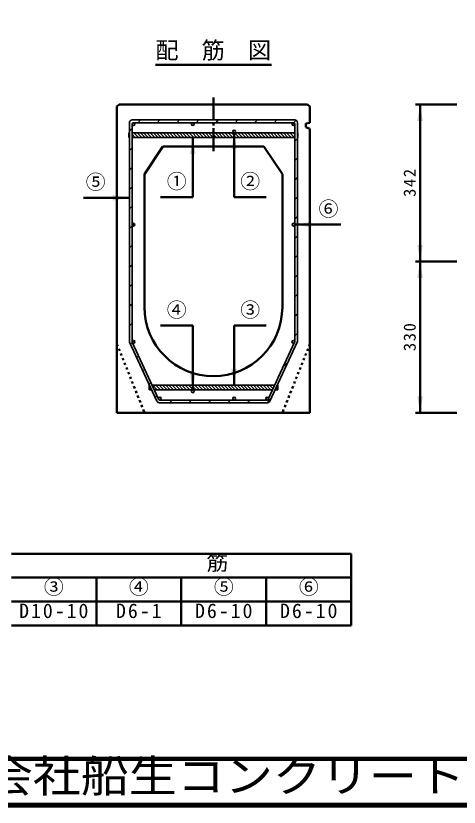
# Model space of a CAD drawing. Units: millimetres, scale not verified. Extents: x 100 to 4105, y 100 to 2870.
# Drawn here: x 945 to 1910, y 100 to 1824 of the extents above; entities that cross this region are included whole.
import ezdxf
from ezdxf.enums import TextEntityAlignment as Align

# ---------------------------------------------------------------- set-up
doc = ezdxf.new("R2010")
doc.units = ezdxf.units.MM
doc.header["$LTSCALE"] = 5
doc.linetypes.add('USER1', pattern=[2.2, 1, -1.2])
doc.linetypes.add('USER3', pattern=[13.4, 10, -1.2, 1, -1.2])
doc.layers.add('V-nasSTD', color=7, linetype='Continuous', lineweight=35)
doc.styles.add('ＭＳ ゴシック', font='')
doc.styles.get('ＭＳ ゴシック').set_extended_font_data('MS Gothic')

msp = doc.modelspace()

# ---------------------------------------------------------------- hatches: boundary and pattern name
at = {"layer": 'V-nasSTD'}
for points in [[(1830.761, 1594.892), (1824.761, 1630.892), (1818.761, 1594.892)], [(1425.907, 1532.892), (1419.907, 1568.892), (1413.907, 1532.892)], [(1335.972, 1522.892), (1329.972, 1558.892), (1323.972, 1522.892)], [(1155.907, 1421.435), (1191.907, 1427.435), (1155.907, 1433.435)], [(1587.907, 1362.892), (1551.907, 1368.892), (1587.907, 1374.892)], [(1818.761, 1324.892), (1824.761, 1288.892), (1830.761, 1324.892)], [(1830.761, 1252.892), (1824.761, 1288.892), (1818.761, 1252.892)], [(1413.907, 1054.892), (1419.907, 1018.892), (1425.907, 1054.892)], [(1323.907, 1044.892), (1329.907, 1008.892), (1335.907, 1044.892)], [(1818.761, 994.892), (1824.761, 958.892), (1830.761, 994.892)]]:
    msp.add_hatch(color=256, dxfattribs=at).paths.add_polyline_path(points)

# ---------------------------------------------------------------- linework, layer by layer
at = {"layer": 'V-nasSTD', "lineweight": 50}
for p, q in [((1248.503, 1716.892), (1501.31, 1716.892)), ((1169.907, 1630.892), (1164.907, 1625.892)), ((1164.907, 958.892), (1164.907, 1625.892)), ((1169.907, 1630.892), (1579.907, 1630.892)), ((1579.907, 1630.892), (1584.907, 1625.892)), ((1584.907, 1625.892), (1584.907, 1590.907)), ((1904.761, 1630.892), (1814.761, 1630.892)), ((1824.761, 1288.892), (1824.761, 1630.892)), ((1575.907, 1588.892), (1584.907, 1590.907)), ((1575.907, 1580.892), (1575.907, 1588.892)), ((1419.907, 1428.892), (1419.907, 1568.892)), ((1575.907, 1580.892), (1584.907, 1577.534)), ((1584.907, 958.892), (1584.907, 1577.534)), ((1329.972, 1428.892), (1329.972, 1558.892)), ((1264.907, 1538.892), (1224.907, 1478.892)), ((1264.907, 1538.892), (1484.907, 1538.892)), ((1484.907, 1538.892), (1524.907, 1478.892)), ((1224.907, 1478.892), (1224.907, 1188.892)), ((1524.907, 1478.892), (1524.907, 1188.892)), ((1091.907, 1427.435), (1191.907, 1427.435)), ((1259.972, 1428.892), (1329.972, 1428.892)), ((1419.907, 1428.892), (1489.907, 1428.892)), ((1651.907, 1368.892), (1551.907, 1368.892)), ((1904.761, 1288.892), (1814.761, 1288.892)), ((1824.761, 958.892), (1824.761, 1288.892)), ((1259.907, 1148.892), (1329.907, 1148.892)), ((1329.907, 1148.892), (1329.907, 1008.892)), ((1419.907, 1148.892), (1419.907, 1018.892)), ((1419.907, 1148.892), (1489.907, 1148.892)), ((1164.907, 958.892), (1584.907, 958.892)), ((1904.761, 958.892), (1814.761, 958.892)), ((1120, 652), (935, 652)), ((1305, 652), (1120, 652)), ((1490, 652), (1305, 652)), ((1675, 652), (1490, 652)), ((1675, 600), (1675, 652)), ((935, 600), (1120, 600)), ((1120, 548), (1120, 600)), ((1120, 600), (1120, 548)), ((1305, 600), (1120, 600)), ((1305, 548), (1305, 600)), ((1305, 600), (1490, 600)), ((1305, 548), (1305, 600)), ((1305, 600), (1305, 548)), ((1490, 548), (1490, 600)), ((1490, 548), (1490, 600)), ((1490, 600), (1675, 600)), ((1490, 548), (1490, 600)), ((1490, 600), (1490, 548)), ((1675, 548), (1675, 600)), ((1675, 548), (1675, 600)), ((1675, 600), (1675, 548)), ((935, 548), (1120, 548)), ((1120, 496), (1120, 548)), ((1120, 548), (1120, 496)), ((1120, 548), (1305, 548)), ((1305, 496), (1305, 548)), ((1305, 548), (1490, 548)), ((1305, 496), (1305, 548)), ((1305, 548), (1305, 496)), ((1490, 496), (1490, 548)), ((1490, 496), (1490, 548)), ((1490, 548), (1675, 548)), ((1490, 496), (1490, 548)), ((1490, 548), (1490, 496)), ((1675, 496), (1675, 548)), ((1675, 496), (1675, 548)), ((1675, 548), (1675, 496)), ((935, 496), (1120, 496)), ((1120, 496), (1305, 496)), ((1305, 496), (1490, 496)), ((1490, 496), (1675, 496))]:
    msp.add_line(p, q, dxfattribs=at)
at = {"layer": 'V-nasSTD', "linetype": 'USER3', "lineweight": 50}
msp.add_line((1374.907, 1645.892), (1374.907, 1523.892), dxfattribs=at)
at = {"layer": 'V-nasSTD'}
for p, q in [((1191.907, 1590.892), (1191.907, 1115.744)), ((1551.907, 1596.892), (1197.907, 1596.892)), ((1197.907, 1587.892), (1197.907, 1114.016)), ((1548.907, 1590.892), (1200.907, 1590.892)), ((1216.078, 1596.892), (1210.078, 1590.892)), ((1216.078, 1596.892), (1210.078, 1590.892)), ((1216.078, 1596.892), (1210.078, 1590.892)), ((1258.504, 1596.892), (1252.504, 1590.892)), ((1258.504, 1596.892), (1252.504, 1590.892)), ((1258.504, 1596.892), (1252.504, 1590.892)), ((1300.93, 1596.892), (1294.93, 1590.892)), ((1300.93, 1596.892), (1294.93, 1590.892)), ((1300.93, 1596.892), (1294.93, 1590.892)), ((1343.357, 1596.892), (1337.357, 1590.892)), ((1343.357, 1596.892), (1337.357, 1590.892)), ((1343.357, 1596.892), (1337.357, 1590.892)), ((1383.872, 1594.981), (1379.783, 1590.892)), ((1385.783, 1596.892), (1383.872, 1594.981)), ((1422.21, 1590.892), (1428.21, 1596.892)), ((1470.636, 1596.892), (1464.636, 1590.892)), ((1470.636, 1596.892), (1464.636, 1590.892)), ((1470.636, 1596.892), (1464.636, 1590.892)), ((1513.062, 1596.892), (1507.062, 1590.892)), ((1513.062, 1596.892), (1507.062, 1590.892)), ((1513.062, 1596.892), (1507.062, 1590.892)), ((1549.441, 1590.844), (1545.954, 1587.358)), ((1554.764, 1596.167), (1549.441, 1590.844)), ((1554.764, 1596.167), (1549.441, 1590.844)), ((1554.764, 1596.167), (1549.441, 1590.844)), ((1551.907, 1114.016), (1551.907, 1587.892)), ((1557.907, 1115.744), (1557.907, 1590.892)), ((1190.907, 1568.892), (1191.907, 1568.892)), ((1190.907, 1568.892), (1190.907, 1558.892)), ((1197.907, 1578.721), (1191.907, 1572.721)), ((1197.907, 1578.721), (1191.907, 1572.721)), ((1197.907, 1578.721), (1191.907, 1572.721)), ((1551.907, 1568.892), (1197.907, 1568.892)), ((1201.805, 1568.892), (1211.805, 1558.892)), ((1208.876, 1568.892), (1218.876, 1558.892)), ((1215.948, 1568.892), (1225.948, 1558.892)), ((1223.019, 1568.892), (1233.019, 1558.892)), ((1230.09, 1568.892), (1240.09, 1558.892)), ((1237.161, 1568.892), (1247.161, 1558.892)), ((1244.232, 1568.892), (1254.232, 1558.892)), ((1251.303, 1568.892), (1261.303, 1558.892)), ((1258.374, 1568.892), (1268.374, 1558.892)), ((1265.445, 1568.892), (1275.445, 1558.892)), ((1272.516, 1568.892), (1282.516, 1558.892)), ((1279.587, 1568.892), (1289.587, 1558.892)), ((1286.658, 1568.892), (1296.658, 1558.892)), ((1293.729, 1568.892), (1303.729, 1558.892)), ((1300.8, 1568.892), (1310.8, 1558.892)), ((1307.871, 1568.892), (1317.871, 1558.892)), ((1314.942, 1568.892), (1324.942, 1558.892)), ((1322.014, 1568.892), (1332.014, 1558.892)), ((1329.085, 1568.892), (1339.085, 1558.892)), ((1336.156, 1568.892), (1346.156, 1558.892)), ((1343.227, 1568.892), (1353.227, 1558.892)), ((1350.298, 1568.892), (1360.298, 1558.892)), ((1357.369, 1568.892), (1367.369, 1558.892)), ((1364.44, 1568.892), (1374.44, 1558.892)), ((1371.511, 1568.892), (1381.511, 1558.892)), ((1378.582, 1568.892), (1388.582, 1558.892)), ((1385.653, 1568.892), (1395.653, 1558.892)), ((1392.724, 1568.892), (1402.724, 1558.892)), ((1399.795, 1568.892), (1409.795, 1558.892)), ((1406.866, 1568.892), (1416.866, 1558.892)), ((1413.937, 1568.892), (1423.937, 1558.892)), ((1421.009, 1568.892), (1431.009, 1558.892)), ((1428.08, 1568.892), (1438.08, 1558.892)), ((1435.151, 1568.892), (1445.151, 1558.892)), ((1442.222, 1568.892), (1452.222, 1558.892)), ((1449.293, 1568.892), (1459.293, 1558.892)), ((1456.364, 1568.892), (1466.364, 1558.892)), ((1463.435, 1568.892), (1473.435, 1558.892)), ((1470.506, 1568.892), (1480.506, 1558.892)), ((1477.577, 1568.892), (1487.577, 1558.892)), ((1484.648, 1568.892), (1494.648, 1558.892)), ((1491.719, 1568.892), (1501.719, 1558.892)), ((1498.79, 1568.892), (1508.79, 1558.892)), ((1505.861, 1568.892), (1515.861, 1558.892)), ((1512.932, 1568.892), (1522.932, 1558.892)), ((1520.003, 1568.892), (1530.003, 1558.892)), ((1527.075, 1568.892), (1537.075, 1558.892)), ((1534.146, 1568.892), (1544.146, 1558.892)), ((1541.217, 1568.892), (1551.217, 1558.892)), ((1548.288, 1568.892), (1551.907, 1565.273)), ((1557.907, 1568.892), (1558.907, 1568.892)), ((1558.907, 1568.892), (1558.907, 1558.892)), ((1190.907, 1565.649), (1191.907, 1564.649)), ((1191.907, 1558.892), (1190.907, 1558.892)), ((1197.907, 1565.72), (1204.734, 1558.892)), ((1551.907, 1558.892), (1197.907, 1558.892)), ((1557.907, 1556.883), (1551.907, 1550.883)), ((1557.907, 1556.883), (1551.907, 1550.883)), ((1557.907, 1556.883), (1551.907, 1550.883)), ((1557.907, 1566.344), (1558.907, 1565.344)), ((1557.907, 1559.273), (1558.288, 1558.892)), ((1558.907, 1558.892), (1557.907, 1558.892)), ((1197.907, 1536.294), (1191.907, 1530.294)), ((1197.907, 1536.294), (1191.907, 1530.294)), ((1197.907, 1536.294), (1191.907, 1530.294)), ((1557.907, 1514.457), (1551.907, 1508.457)), ((1557.907, 1514.457), (1551.907, 1508.457)), ((1557.907, 1514.457), (1551.907, 1508.457)), ((1197.907, 1493.868), (1191.907, 1487.868)), ((1197.907, 1493.868), (1191.907, 1487.868)), ((1197.907, 1493.868), (1191.907, 1487.868)), ((1557.907, 1472.03), (1551.907, 1466.03)), ((1557.907, 1472.03), (1551.907, 1466.03)), ((1557.907, 1472.03), (1551.907, 1466.03)), ((1197.907, 1451.442), (1191.907, 1445.442)), ((1197.907, 1451.442), (1191.907, 1445.442)), ((1197.907, 1451.442), (1191.907, 1445.442)), ((1557.907, 1429.604), (1551.907, 1423.604)), ((1557.907, 1429.604), (1551.907, 1423.604)), ((1557.907, 1429.604), (1551.907, 1423.604)), ((1197.907, 1409.015), (1191.907, 1403.015)), ((1197.907, 1409.015), (1191.907, 1403.015)), ((1197.907, 1409.015), (1191.907, 1403.015)), ((1557.907, 1387.177), (1551.907, 1381.177)), ((1557.907, 1387.177), (1551.907, 1381.177)), ((1557.907, 1387.177), (1551.907, 1381.177)), ((1197.907, 1366.589), (1191.907, 1360.589)), ((1197.907, 1366.589), (1191.907, 1360.589)), ((1197.907, 1366.589), (1191.907, 1360.589)), ((1202.651, 1371.333), (1198.466, 1367.148)), ((1557.907, 1344.751), (1551.907, 1338.751)), ((1557.907, 1344.751), (1551.907, 1338.751)), ((1557.907, 1344.751), (1551.907, 1338.751)), ((1197.907, 1324.162), (1191.907, 1318.162)), ((1197.907, 1324.162), (1191.907, 1318.162)), ((1197.907, 1324.162), (1191.907, 1318.162)), ((1551.907, 1296.325), (1557.907, 1302.325)), ((1551.907, 1296.325), (1557.907, 1302.325)), ((1551.907, 1296.325), (1557.907, 1302.325)), ((1197.907, 1281.736), (1191.907, 1275.736)), ((1197.907, 1281.736), (1191.907, 1275.736)), ((1197.907, 1281.736), (1191.907, 1275.736)), ((1551.907, 1253.898), (1557.907, 1259.898)), ((1551.907, 1253.898), (1557.907, 1259.898)), ((1551.907, 1253.898), (1557.907, 1259.898)), ((1197.907, 1239.31), (1191.907, 1233.31)), ((1197.907, 1239.31), (1191.907, 1233.31)), ((1197.907, 1239.31), (1191.907, 1233.31)), ((1551.907, 1211.472), (1557.907, 1217.472)), ((1551.907, 1211.472), (1557.907, 1217.472)), ((1551.907, 1211.472), (1557.907, 1217.472)), ((1197.907, 1196.883), (1191.907, 1190.883)), ((1197.907, 1196.883), (1191.907, 1190.883)), ((1197.907, 1196.883), (1191.907, 1190.883)), ((1551.907, 1169.045), (1557.907, 1175.045)), ((1551.907, 1169.045), (1557.907, 1175.045)), ((1551.907, 1169.045), (1557.907, 1175.045)), ((1197.907, 1154.457), (1191.907, 1148.457)), ((1197.907, 1154.457), (1191.907, 1148.457)), ((1197.907, 1154.457), (1191.907, 1148.457)), ((1551.907, 1126.619), (1557.907, 1132.619)), ((1551.907, 1126.619), (1557.907, 1132.619)), ((1551.907, 1126.619), (1557.907, 1132.619)), ((1251.929, 984.378), (1192.459, 1113.23)), ((1198.326, 1112.449), (1194.558, 1108.682)), ((1198.326, 1112.449), (1194.558, 1108.682)), ((1198.326, 1112.449), (1194.558, 1108.682)), ((1255.471, 988.635), (1198.183, 1112.759)), ((1202.4, 1116.524), (1198.328, 1112.452)), ((1494.342, 988.635), (1551.63, 1112.759)), ((1497.884, 984.378), (1557.354, 1113.23)), ((1211.723, 1083.421), (1207.956, 1079.653)), ((1211.723, 1083.421), (1207.956, 1079.653)), ((1211.723, 1083.421), (1207.956, 1079.653)), ((1526.908, 1059.194), (1537.135, 1069.421)), ((1526.908, 1059.194), (1537.135, 1069.421)), ((1526.908, 1059.194), (1537.135, 1069.421)), ((1225.121, 1054.392), (1221.354, 1050.625)), ((1225.121, 1054.392), (1221.354, 1050.625)), ((1225.121, 1054.392), (1221.354, 1050.625)), ((1238.519, 1025.364), (1234.751, 1021.596)), ((1238.519, 1025.364), (1234.751, 1021.596)), ((1238.519, 1025.364), (1234.751, 1021.596)), ((1234.999, 1018.892), (1234.999, 1008.892)), ((1234.999, 1018.892), (1235.999, 1018.892)), ((1235.617, 1018.892), (1236.327, 1018.182)), ((1508.307, 1018.892), (1241.506, 1018.892)), ((1242.689, 1018.892), (1252.689, 1008.892)), ((1249.76, 1018.892), (1259.76, 1008.892)), ((1256.831, 1018.892), (1266.831, 1008.892)), ((1263.902, 1018.892), (1273.902, 1008.892)), ((1270.973, 1018.892), (1280.973, 1008.892)), ((1278.044, 1018.892), (1288.044, 1008.892)), ((1285.115, 1018.892), (1295.115, 1008.892)), ((1292.186, 1018.892), (1302.186, 1008.892)), ((1299.257, 1018.892), (1309.257, 1008.892)), ((1306.328, 1018.892), (1316.328, 1008.892)), ((1313.399, 1018.892), (1323.399, 1008.892)), ((1320.47, 1018.892), (1330.47, 1008.892)), ((1327.541, 1018.892), (1337.541, 1008.892)), ((1334.612, 1018.892), (1344.612, 1008.892)), ((1341.683, 1018.892), (1351.683, 1008.892)), ((1348.755, 1018.892), (1358.755, 1008.892)), ((1355.826, 1018.892), (1365.826, 1008.892)), ((1362.897, 1018.892), (1372.897, 1008.892)), ((1369.968, 1018.892), (1379.968, 1008.892)), ((1377.039, 1018.892), (1387.039, 1008.892)), ((1384.11, 1018.892), (1394.11, 1008.892)), ((1391.181, 1018.892), (1401.181, 1008.892)), ((1398.252, 1018.892), (1408.252, 1008.892)), ((1405.323, 1018.892), (1415.323, 1008.892)), ((1412.394, 1018.892), (1422.394, 1008.892)), ((1419.465, 1018.892), (1429.465, 1008.892)), ((1426.536, 1018.892), (1436.536, 1008.892)), ((1433.607, 1018.892), (1443.607, 1008.892)), ((1440.678, 1018.892), (1450.678, 1008.892)), ((1447.749, 1018.892), (1457.749, 1008.892)), ((1454.821, 1018.892), (1464.821, 1008.892)), ((1461.892, 1018.892), (1471.892, 1008.892)), ((1468.963, 1018.892), (1478.963, 1008.892)), ((1476.034, 1018.892), (1486.034, 1008.892)), ((1483.105, 1018.892), (1493.105, 1008.892)), ((1490.176, 1018.892), (1500.176, 1008.892)), ((1497.247, 1018.892), (1504.814, 1011.324)), ((1504.318, 1018.892), (1507.047, 1016.162)), ((1513.048, 1017.233), (1514.814, 1015.467)), ((1513.814, 1018.892), (1514.814, 1018.892)), ((1514.814, 1018.892), (1514.814, 1008.892)), ((1234.999, 1012.439), (1238.546, 1008.892)), ((1234.999, 1008.892), (1240.615, 1008.892)), ((1503.692, 1008.892), (1246.121, 1008.892)), ((1509.198, 1008.892), (1514.814, 1008.892)), ((1510.815, 1012.395), (1514.318, 1008.892)), ((1248.149, 992.567), (1251.917, 996.335)), ((1248.149, 992.567), (1251.917, 996.335)), ((1248.149, 992.567), (1251.917, 996.335)), ((1255.471, 988.635), (1255.471, 988.635)), ((1258.195, 986.892), (1491.619, 986.892)), ((1258.195, 986.892), (1258.195, 986.892)), ((1278.9, 980.892), (1284.9, 986.892)), ((1278.9, 980.892), (1284.9, 986.892)), ((1278.9, 980.892), (1284.9, 986.892)), ((1321.327, 980.892), (1327.327, 986.892)), ((1321.327, 980.892), (1327.327, 986.892)), ((1321.327, 980.892), (1327.327, 986.892)), ((1363.753, 980.892), (1369.753, 986.892)), ((1363.753, 980.892), (1369.753, 986.892)), ((1363.753, 980.892), (1369.753, 986.892)), ((1406.179, 980.892), (1412.18, 986.892)), ((1406.179, 980.892), (1412.18, 986.892)), ((1406.179, 980.892), (1412.18, 986.892)), ((1448.606, 980.892), (1454.606, 986.892)), ((1448.606, 980.892), (1454.606, 986.892)), ((1448.606, 980.892), (1454.606, 986.892)), ((1491.032, 980.892), (1500.769, 990.629)), ((1491.032, 980.892), (1500.769, 990.629)), ((1491.032, 980.892), (1500.769, 990.629)), ((1257.377, 980.892), (1492.436, 980.892))]:
    msp.add_line(p, q, dxfattribs=at)
at = {"layer": 'V-nasSTD', "linetype": 'USER1', "lineweight": 50}
for p, q in [((1164.907, 1108.892), (1224.907, 958.892)), ((1584.907, 1108.892), (1524.907, 958.892))]:
    msp.add_line(p, q, dxfattribs=at)
at = {"layer": 'V-nasSTD', "lineweight": 100}
for p, q in [((105, 205), (4100, 205)), ((105, 105), (4100, 105))]:
    msp.add_line(p, q, dxfattribs=at)
at = {"layer": 'V-nasSTD', "lineweight": 13}
msp.add_lwpolyline([(100, 100), (100, 2870), (4105, 2870), (4105, 100)], close=True, dxfattribs=at)
at = {"layer": 'V-nasSTD'}
for centre in [(1200.907, 1587.892), (1329.907, 1587.892), (1548.907, 1587.892), (1419.907, 1571.892), (1200.907, 1368.892), (1548.907, 1368.892), (1200.96, 1113.892), (1548.849, 1113.892), (1329.907, 1005.892), (1258.195, 989.892), (1419.907, 989.892), (1491.618, 989.892)]:
    msp.add_circle(centre, 3, dxfattribs=at)
for centre, radius, start, end in [((1197.907, 1590.892), 6, 90, 180), ((1200.907, 1587.892), 3, 90, 180), ((1548.907, 1587.892), 3, 0, 90), ((1548.907, 1587.892), 3, 0, 90), ((1548.907, 1587.892), 3, 0, 90), ((1551.907, 1590.892), 6, 0, 90), ((1197.907, 1115.744), 6, 180, 204.77514), ((1200.907, 1114.016), 3, 180, 204.77514), ((1548.907, 1114.016), 3, 335.22486, 0), ((1551.907, 1115.744), 6, 335.22486, 0), ((1257.377, 986.892), 6, 204.77514, 270), ((1258.195, 989.892), 3, 204.77514, 270), ((1258.195, 989.892), 3, 204.77514, 246.91867), ((1258.195, 989.892), 3, 204.76951, 246.91107), ((1258.195, 989.892), 3, 246.91107, 269.99301), ((1258.195, 989.892), 3, 246.91867, 270), ((1491.619, 989.892), 3, 270, 335.22486), ((1492.436, 986.892), 6, 270, 335.22486)]:
    msp.add_arc(centre, radius, start, end, dxfattribs=at)
at = {"layer": 'V-nasSTD', "lineweight": 50}
for start, end in [(180, 270), (270, 0)]:
    msp.add_arc((1374.907, 1188.892), 150, start, end, dxfattribs=at)

# ---------------------------------------------------------------- texts
at = {"layer": 'V-nasSTD', "style": 'ＭＳ ゴシック'}
for s, height, p in [('配\u3000筋\u3000図', 36.95, (1248.503, 1767.292)), ('⑤', 31.67, (1096.907, 1477.635)), ('①', 31.67, (1273.372, 1479.092)), ('②', 31.67, (1433.307, 1479.092)), ('⑥', 31.67, (1603.707, 1419.092)), ('④', 31.67, (1273.307, 1199.092)), ('③', 31.67, (1433.307, 1199.092)), ('③', 31.67, (1005.9, 595.6)), ('④', 31.67, (1190.9, 595.6)), ('⑤', 31.67, (1375.9, 595.6)), ('⑥', 31.67, (1560.9, 595.6))]:
    msp.add_text(s, height=height, dxfattribs=at).set_placement(p, align=Align.TOP_LEFT)
at = {"layer": 'V-nasSTD', "style": 'ＭＳ ゴシック', "width": 1.1}
for s, height, p in [('配\u3000\u3000\u3000\u3000\u3000\u3000\u3000\u3000\u3000\u3000筋', 31.67, (837.04, 647.6)), ('株式会社船生コンクリート工業', 69.65, (668.279, 202.55))]:
    msp.add_text(s, height=height, dxfattribs=at).set_placement(p, align=Align.TOP_LEFT)
at = {"layer": 'V-nasSTD', "char_height": 26.39, "attachment_point": 1, "rotation": 90, "style": 'ＭＳ ゴシック'}
for s, insert in [('\\T1.2;342', (1788.761, 1429.292)), ('\\T1.2;330', (1788.761, 1093.292))]:
    msp.add_mtext(s, dxfattribs=dict(at, insert=insert))
at = {"layer": 'V-nasSTD', "char_height": 31.67, "attachment_point": 1, "style": 'ＭＳ ゴシック'}
for s, insert in [('\\T1.2;D10-10', (951.9, 543.6)), ('\\T1.2;D6-1', (1162.82, 543.6)), ('\\T1.2;D6-10', (1334.86, 543.6)), ('\\T1.2;D6-10', (1519.86, 543.6))]:
    msp.add_mtext(s, dxfattribs=dict(at, insert=insert))

doc.saveas('drawing.dxf')
